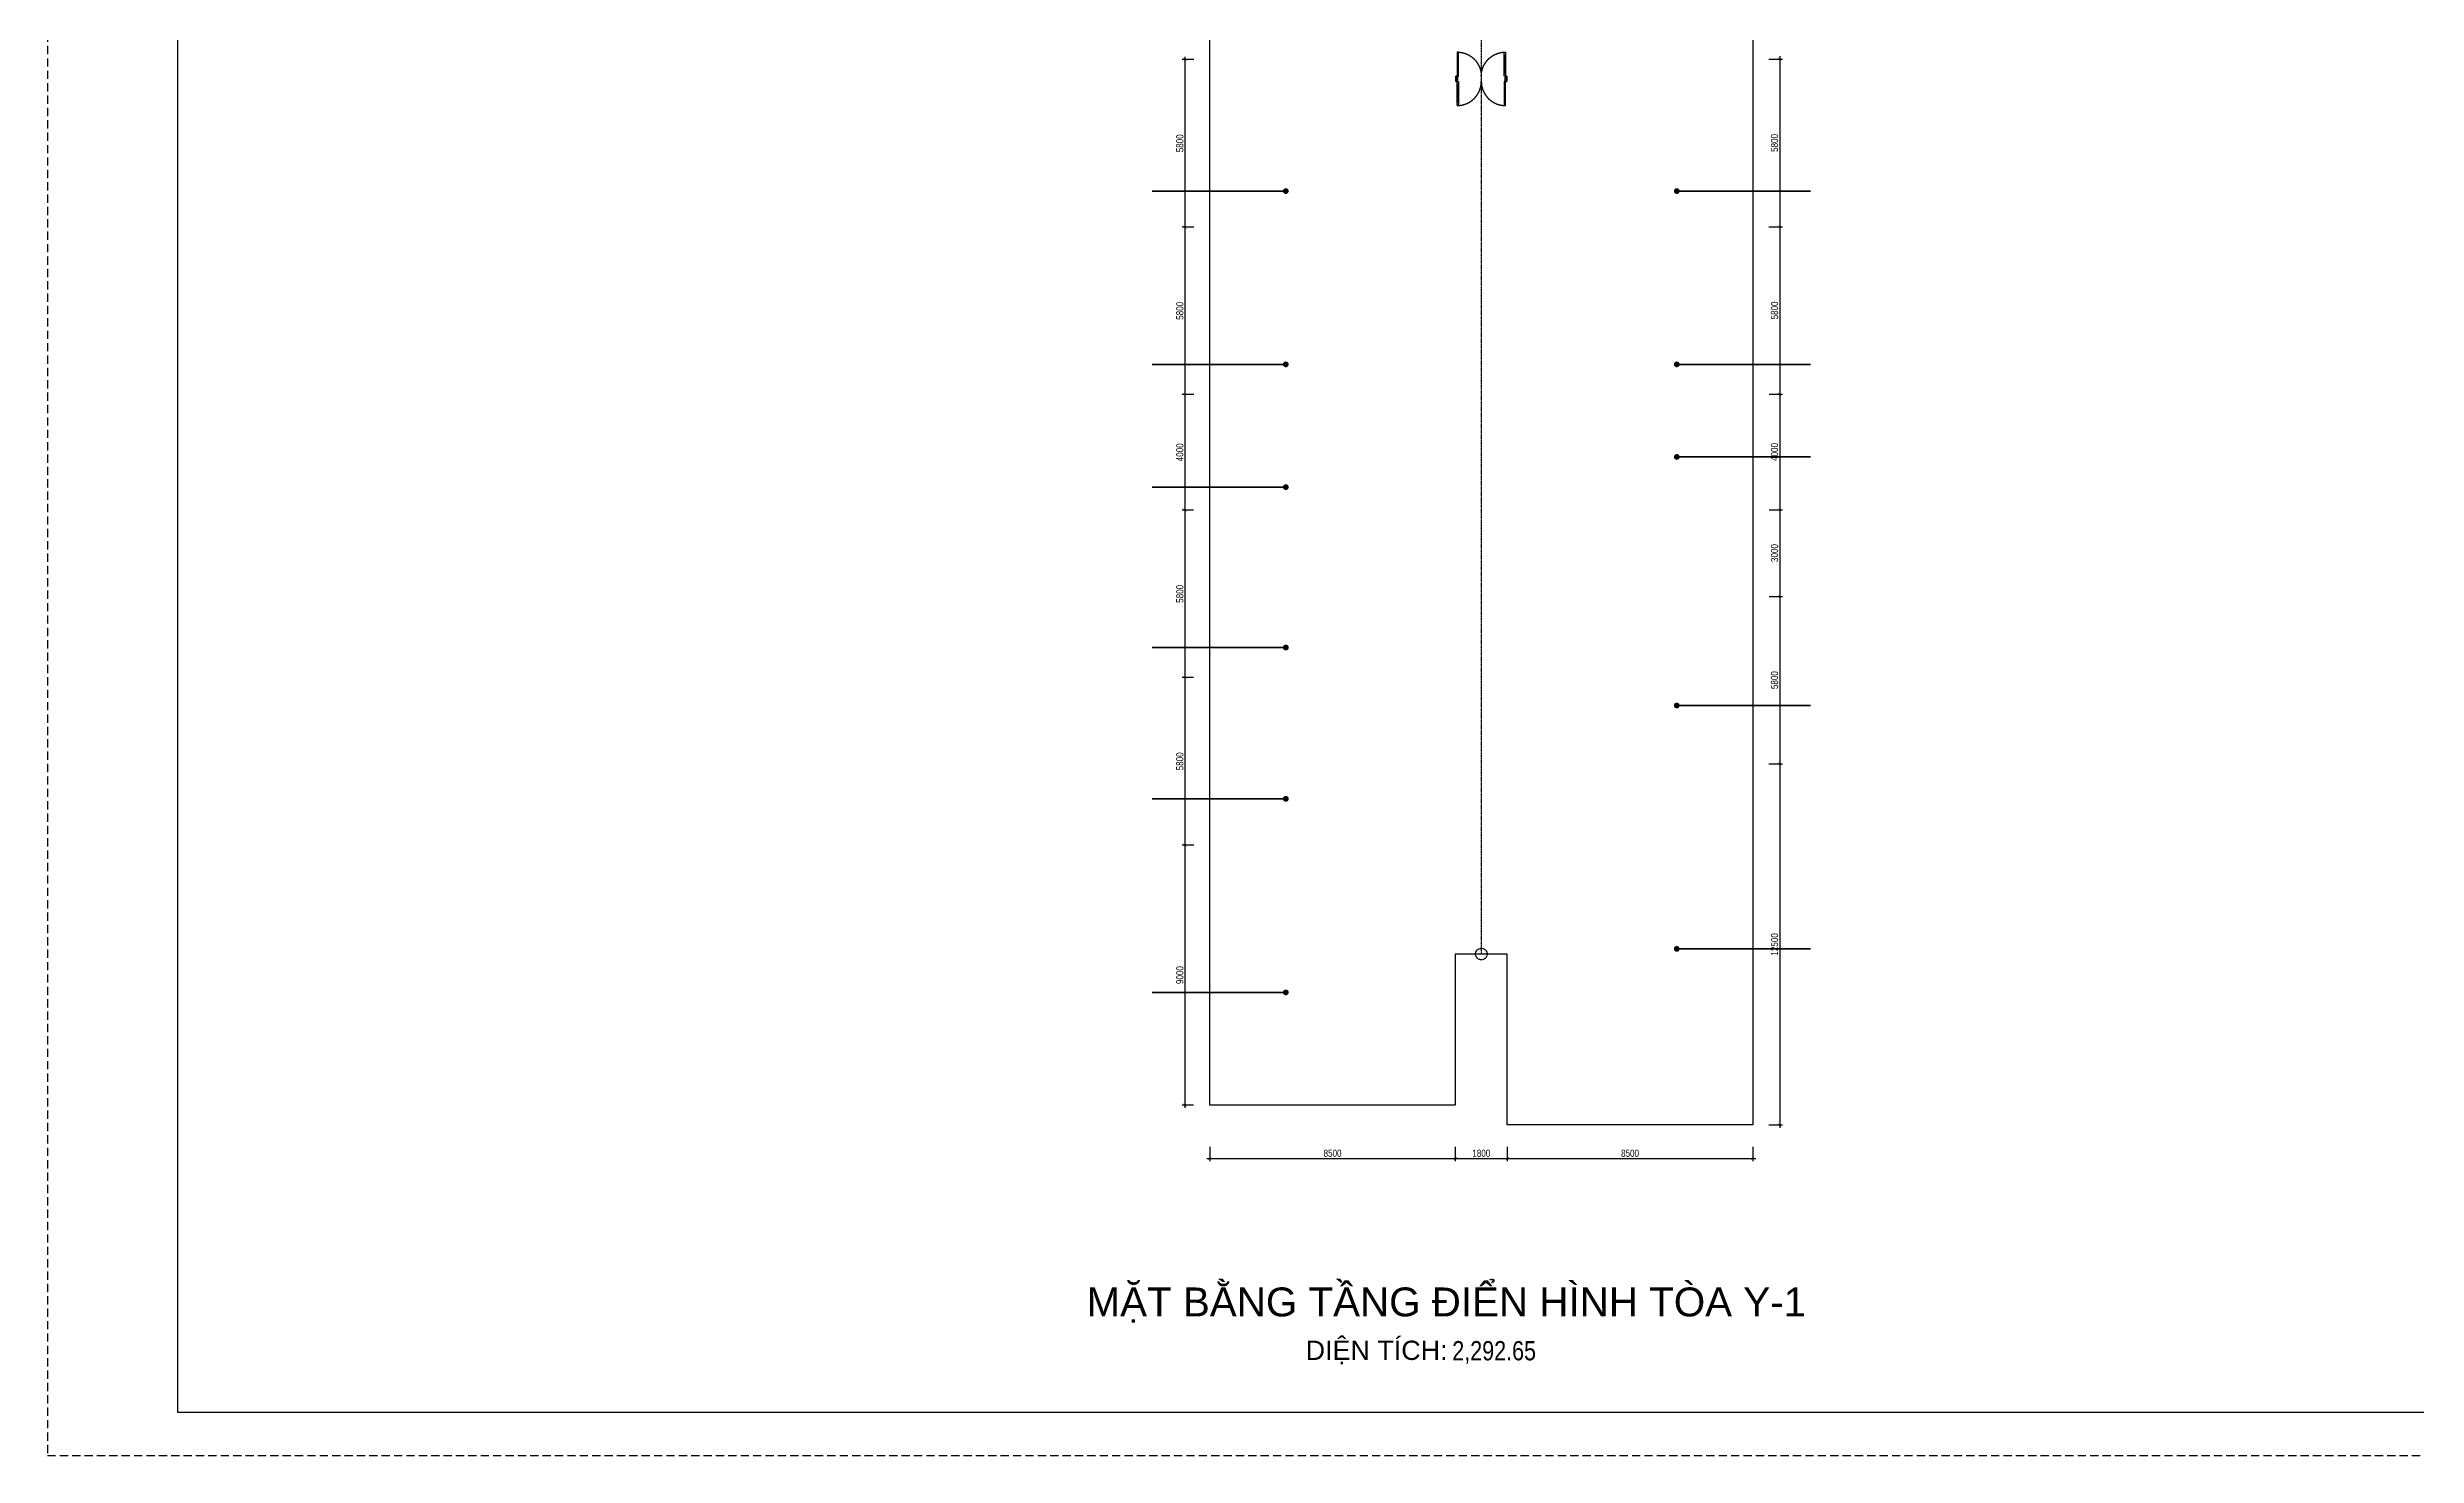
# Model space of a CAD drawing. Header units: millimetres. Extents: x 43 to 126043, y -89269 to -169.
# Drawn here: x 43 to 82072, y -89269 to -40508 of the extents above; entities that cross this region are included whole.
import ezdxf
from ezdxf.enums import TextEntityAlignment as Align

# ---------------------------------------------------------------- set-up
doc = ezdxf.new("R2010")
doc.units = ezdxf.units.MM
doc.linetypes.add('HIDDEN', pattern=[9.525, 6.35, -3.175])
doc.layers.get('0').update_dxf_attribs({"color": 231})
doc.layers.get('DefPoints').update_dxf_attribs({"color": 191})
for name, color, linetype in [('A-DOOR', 142, 'Continuous'), ('MDI-BAO', 1, 'Continuous'), ('S-DIM', 231, 'Continuous')]:
    doc.layers.add(name, color=color, linetype=linetype)
doc.layers.add('A-SHBD', color=7, linetype='Continuous', lineweight=35)
doc.layers.add('A-TEXT', color=255, linetype='Continuous', lineweight=25)
doc.layers.add('MDI-HANHLANG', color=5, linetype='HIDDEN', plot=False)
doc.styles.add('250602-MB CO CAU CĂN HO X1-3A-1$0$style1', font='arial.ttf')
doc.styles.add('VTK_Arial', font='arial.ttf', dxfattribs={"width": 0.8})
doc.dimstyles.new('250602-MB CO CAU CĂN HO X1-3A-1$0$Dim_50', dxfattribs={"dimscale": 50, "dimtxt": 2, "dimasz": 1.5, "dimexe": 1, "dimexo": 0, "dimgap": 1, "dimtad": 1, "dimdec": 0, "dimlfac": -1, "dimzin": 12, "dimdsep": 46, "dimtxsty": '250602-MB CO CAU CĂN HO X1-3A-1$0$style1', "dimblk1": '250602-MB CO CAU CĂN HO X1-3A-1$0$_ARCHTICK', "dimblk2": '250602-MB CO CAU CĂN HO X1-3A-1$0$_ARCHTICK', "dimsah": 1, "dimcen": 1.5, "dimdle": 1.5, "dimclrd": 256, "dimclre": 256, "dimclrt": 2, "dimadec": 1, "dimazin": 3, "dimtm": 1e-09, "dimtfac": 0.416667, "dimtdec": 0, "dimtix": 1, "dimtmove": 2, "dimatfit": 3, "dimfxl": 7, "dimfxlon": 1, "dimtolj": 1, "dimtzin": 0, "dimlwd": -1, "dimlwe": -1, "dimarcsym": 1})
doc.dimstyles.new('A-2.5-DIM100', dxfattribs={"dimscale": 100, "dimtxt": 2.5, "dimasz": 1, "dimexe": 1, "dimexo": 0, "dimgap": 0.5, "dimtad": 1, "dimdec": 0, "dimzin": 12, "dimdsep": 46, "dimtxsty": 'VTK_Arial', "dimblk": 'ARCHTICK', "dimcen": 0, "dimdle": 1, "dimclrd": 256, "dimclre": 256, "dimclrt": 7, "dimadec": 1, "dimazin": 3, "dimtfac": 1, "dimtdec": 0, "dimtmove": 0, "dimatfit": 2, "dimfxl": 20, "dimtolj": 1, "dimtzin": 0, "dimlwd": -1, "dimlwe": -1, "dimarcsym": 0})

# ---------------------------------------------------------------- blocks, each defined once
blk = doc.blocks.new('VTK-A1_BoKhungTen')
at = {"layer": 'DefPoints', "linetype": 'HIDDEN', "ltscale": 0.3}
blk.add_lwpolyline([(0, -594), (840, -594), (840, 0), (0, 0)], close=True, dxfattribs=at)
at = {"layer": 'DefPoints'}
blk.add_lwpolyline([(755, -10), (30, -10), (30, -584), (755, -584)], dxfattribs=at)
blk = doc.blocks.new('*U9')
for p, q in [((-735, -90), (-735, -50)), ((-100, -70), (-735, -70)), ((-100, -90), (-100, -50)), ((-735, -1680), (-735, -1720)), ((-100, -1700), (-735, -1700)), ((-100, -1680), (-100, -1720))]:
    blk.add_line(p, q)
for points in [[(180, 0), (180, -60), (40, -60), (40, -50), (0, -50), (0, 0)], [(0, -50), (0, -90), (-835, -90), (-835, -50)], [(0, -1720), (0, -1680), (-835, -1680), (-835, -1720)], [(180, -1770), (180, -1710), (40, -1710), (40, -1720), (0, -1720), (0, -1770)]]:
    blk.add_lwpolyline(points, close=True)
at = {"linetype": 'HIDDEN', "ltscale": 1000}
for centre, start, end in [((0, -50), 180.00004, 270), ((0, -1720), 90, 179.99996)]:
    blk.add_arc(centre, 835, start, end, dxfattribs=at)
blk = doc.blocks.new('*U10')
for p, q in [((-735, -90), (-735, -50)), ((-100, -70), (-735, -70)), ((-100, -90), (-100, -50)), ((-735, -1680), (-735, -1720)), ((-100, -1700), (-735, -1700)), ((-100, -1680), (-100, -1720))]:
    blk.add_line(p, q)
for points in [[(180, 0), (180, -60), (40, -60), (40, -50), (0, -50), (0, 0)], [(0, -50), (0, -90), (-835, -90), (-835, -50)], [(0, -1720), (0, -1680), (-835, -1680), (-835, -1720)], [(180, -1770), (180, -1710), (40, -1710), (40, -1720), (0, -1720), (0, -1770)]]:
    blk.add_lwpolyline(points, close=True)
at = {"linetype": 'HIDDEN', "ltscale": 1000}
for centre, start, end in [((0, -50), 180.00004, 270), ((0, -1720), 90, 179.99996)]:
    blk.add_arc(centre, 835, start, end, dxfattribs=at)
blk = doc.blocks.new('250602-MB CO CAU CĂN HO X1-3A-1$0$_ARCHTICK')
at = {"color": 0, "linetype": 'ByBlock', "const_width": 0.15}
blk.add_lwpolyline([(-0.5, -0.5), (0.5, 0.5)], dxfattribs=at)
blk = doc.blocks.new('_ArchTick')
at = {"color": 0, "linetype": 'ByBlock', "const_width": 0.15}
blk.add_lwpolyline([(-0.5, -0.5), (0.5, 0.5)], dxfattribs=at)
blk = doc.blocks.new('*D46')
at = {"layer": 'DefPoints', "color": 0, "transparency": 16777216}
for p in [(39737, -40930), (39428, -46730), (39737, -46730)]:
    blk.add_point(p, dxfattribs=at)
at = {"layer": 'S-DIM', "transparency": 16777216}
for p, q in [((39737, -40930), (39328, -40930)), ((39428, -40830), (39428, -46830)), ((39737, -46730), (39328, -46730))]:
    blk.add_line(p, q, dxfattribs=at)
at = {"layer": 'S-DIM', "transparency": 16777216, "xscale": 100, "yscale": 100, "zscale": 100}
for p, rotation in [((39428, -40930), 90), ((39428, -46730), 270)]:
    blk.add_blockref('_ArchTick', p, dxfattribs=dict(at, rotation=rotation))
at = {"layer": 'S-DIM', "color": 7, "transparency": 16777216, "insert": (39251, -43830), "char_height": 250, "attachment_point": 5, "rotation": 90, "style": 'VTK_Arial'}
blk.add_mtext('\\A1;5800', dxfattribs=at)
blk = doc.blocks.new('*D47')
at = {"layer": 'DefPoints', "color": 0, "transparency": 16777216}
for p in [(39737, -46730), (39428, -52530), (39737, -52530)]:
    blk.add_point(p, dxfattribs=at)
at = {"layer": 'S-DIM', "transparency": 16777216}
for p, q in [((39737, -46730), (39328, -46730)), ((39428, -46630), (39428, -52630)), ((39737, -52530), (39328, -52530))]:
    blk.add_line(p, q, dxfattribs=at)
at = {"layer": 'S-DIM', "transparency": 16777216, "xscale": 100, "yscale": 100, "zscale": 100}
for p, rotation in [((39428, -46730), 90), ((39428, -52530), 270)]:
    blk.add_blockref('_ArchTick', p, dxfattribs=dict(at, rotation=rotation))
at = {"layer": 'S-DIM', "color": 7, "transparency": 16777216, "insert": (39251, -49630), "char_height": 250, "attachment_point": 5, "rotation": 90, "style": 'VTK_Arial'}
blk.add_mtext('\\A1;5800', dxfattribs=at)
blk = doc.blocks.new('*D48')
at = {"layer": 'DefPoints', "color": 0, "transparency": 16777216}
for p in [(39737, -52530), (39428, -56530), (39722, -56530)]:
    blk.add_point(p, dxfattribs=at)
at = {"layer": 'S-DIM', "transparency": 16777216}
for p, q in [((39428, -52430), (39428, -56630)), ((39737, -52530), (39328, -52530)), ((39722, -56530), (39328, -56530))]:
    blk.add_line(p, q, dxfattribs=at)
at = {"layer": 'S-DIM', "transparency": 16777216, "xscale": 100, "yscale": 100, "zscale": 100}
for p, rotation in [((39428, -52530), 90), ((39428, -56530), 270)]:
    blk.add_blockref('_ArchTick', p, dxfattribs=dict(at, rotation=rotation))
at = {"layer": 'S-DIM', "color": 7, "transparency": 16777216, "insert": (39251, -54530), "char_height": 250, "attachment_point": 5, "rotation": 90, "style": 'VTK_Arial'}
blk.add_mtext('\\A1;4000', dxfattribs=at)
blk = doc.blocks.new('*D49')
at = {"layer": 'DefPoints', "color": 0, "transparency": 16777216}
for p in [(39722, -56530), (39428, -62330), (39722, -62330)]:
    blk.add_point(p, dxfattribs=at)
at = {"layer": 'S-DIM', "transparency": 16777216}
for p, q in [((39722, -56530), (39328, -56530)), ((39428, -56430), (39428, -62430)), ((39722, -62330), (39328, -62330))]:
    blk.add_line(p, q, dxfattribs=at)
at = {"layer": 'S-DIM', "transparency": 16777216, "xscale": 100, "yscale": 100, "zscale": 100}
for p, rotation in [((39428, -56530), 90), ((39428, -62330), 270)]:
    blk.add_blockref('_ArchTick', p, dxfattribs=dict(at, rotation=rotation))
at = {"layer": 'S-DIM', "color": 7, "transparency": 16777216, "insert": (39251, -59430), "char_height": 250, "attachment_point": 5, "rotation": 90, "style": 'VTK_Arial'}
blk.add_mtext('\\A1;5800', dxfattribs=at)
blk = doc.blocks.new('*D50')
at = {"layer": 'DefPoints', "color": 0, "transparency": 16777216}
for p in [(39722, -62330), (39428, -68130), (39737, -68130)]:
    blk.add_point(p, dxfattribs=at)
at = {"layer": 'S-DIM', "transparency": 16777216}
for p, q in [((39722, -62330), (39328, -62330)), ((39428, -62230), (39428, -68230)), ((39737, -68130), (39328, -68130))]:
    blk.add_line(p, q, dxfattribs=at)
at = {"layer": 'S-DIM', "transparency": 16777216, "xscale": 100, "yscale": 100, "zscale": 100}
for p, rotation in [((39428, -62330), 90), ((39428, -68130), 270)]:
    blk.add_blockref('_ArchTick', p, dxfattribs=dict(at, rotation=rotation))
at = {"layer": 'S-DIM', "color": 7, "transparency": 16777216, "insert": (39251, -65230), "char_height": 250, "attachment_point": 5, "rotation": 90, "style": 'VTK_Arial'}
blk.add_mtext('\\A1;5800', dxfattribs=at)
blk = doc.blocks.new('*D51')
at = {"layer": 'DefPoints', "color": 0, "transparency": 16777216}
for p in [(39737, -68130), (39428, -77130), (39722, -77130)]:
    blk.add_point(p, dxfattribs=at)
at = {"layer": 'S-DIM', "transparency": 16777216}
for p, q in [((39428, -68030), (39428, -77230)), ((39737, -68130), (39328, -68130)), ((39722, -77130), (39328, -77130))]:
    blk.add_line(p, q, dxfattribs=at)
at = {"layer": 'S-DIM', "transparency": 16777216, "xscale": 100, "yscale": 100, "zscale": 100}
for p, rotation in [((39428, -68130), 90), ((39428, -77130), 270)]:
    blk.add_blockref('_ArchTick', p, dxfattribs=dict(at, rotation=rotation))
at = {"layer": 'S-DIM', "color": 7, "transparency": 16777216, "insert": (39251, -72630), "char_height": 250, "attachment_point": 5, "rotation": 90, "style": 'VTK_Arial'}
blk.add_mtext('\\A1;9000', dxfattribs=at)
blk = doc.blocks.new('*D52')
at = {"layer": 'DefPoints', "color": 0, "transparency": 16777216}
for p in [(40289, -78582), (48789, -78582), (48789, -78978)]:
    blk.add_point(p, dxfattribs=at)
at = {"layer": 'S-DIM', "transparency": 16777216}
for p, q in [((40289, -78582), (40289, -79078)), ((48789, -78582), (48789, -79078)), ((40189, -78978), (48889, -78978))]:
    blk.add_line(p, q, dxfattribs=at)
at = {"layer": 'S-DIM', "transparency": 16777216, "xscale": 100, "yscale": 100, "zscale": 100, "rotation": 180}
blk.add_blockref('_ArchTick', (40289, -78978), dxfattribs=at)
at = {"layer": 'S-DIM', "transparency": 16777216, "xscale": 100, "yscale": 100, "zscale": 100}
blk.add_blockref('_ArchTick', (48789, -78978), dxfattribs=at)
at = {"layer": 'S-DIM', "color": 7, "transparency": 16777216, "insert": (44539, -78800), "char_height": 250, "attachment_point": 5, "style": 'VTK_Arial'}
blk.add_mtext('\\A1;8500', dxfattribs=at)
blk = doc.blocks.new('*D53')
at = {"layer": 'DefPoints', "color": 0, "transparency": 16777216}
for p in [(48789, -78582), (50589, -78582), (50589, -78978)]:
    blk.add_point(p, dxfattribs=at)
at = {"layer": 'S-DIM', "transparency": 16777216}
for p, q in [((48789, -78582), (48789, -79078)), ((50589, -78582), (50589, -79078)), ((48689, -78978), (50689, -78978))]:
    blk.add_line(p, q, dxfattribs=at)
at = {"layer": 'S-DIM', "transparency": 16777216, "xscale": 100, "yscale": 100, "zscale": 100, "rotation": 180.0000000000001}
blk.add_blockref('_ArchTick', (48789, -78978), dxfattribs=at)
at = {"layer": 'S-DIM', "transparency": 16777216, "xscale": 100, "yscale": 100, "zscale": 100}
blk.add_blockref('_ArchTick', (50589, -78978), dxfattribs=at)
at = {"layer": 'S-DIM', "color": 7, "transparency": 16777216, "insert": (49689, -78800), "char_height": 250, "attachment_point": 5, "style": 'VTK_Arial'}
blk.add_mtext('\\A1;1800', dxfattribs=at)
blk = doc.blocks.new('*D54')
at = {"layer": 'DefPoints', "color": 0, "transparency": 16777216}
for p in [(50589, -78582), (59089, -78582), (59089, -78978)]:
    blk.add_point(p, dxfattribs=at)
at = {"layer": 'S-DIM', "transparency": 16777216}
for p, q in [((50589, -78582), (50589, -79078)), ((59089, -78582), (59089, -79078)), ((50489, -78978), (59189, -78978))]:
    blk.add_line(p, q, dxfattribs=at)
at = {"layer": 'S-DIM', "transparency": 16777216, "xscale": 100, "yscale": 100, "zscale": 100, "rotation": 180.0000000000001}
blk.add_blockref('_ArchTick', (50589, -78978), dxfattribs=at)
at = {"layer": 'S-DIM', "transparency": 16777216, "xscale": 100, "yscale": 100, "zscale": 100}
blk.add_blockref('_ArchTick', (59089, -78978), dxfattribs=at)
at = {"layer": 'S-DIM', "color": 7, "transparency": 16777216, "insert": (54839, -78800), "char_height": 250, "attachment_point": 5, "style": 'VTK_Arial'}
blk.add_mtext('\\A1;8500', dxfattribs=at)
blk = doc.blocks.new('*D55')
at = {"layer": 'DefPoints', "color": 0, "transparency": 16777216}
for p in [(59640, -40917, 0), (59640, -46717, 0), (60020, -46717)]:
    blk.add_point(p, dxfattribs=at)
at = {"layer": 'S-DIM', "transparency": 16777216}
for p, q in [((59640, -40917), (60120, -40917)), ((60020, -40817), (60020, -46817)), ((59640, -46717), (60120, -46717))]:
    blk.add_line(p, q, dxfattribs=at)
at = {"layer": 'S-DIM', "transparency": 16777216, "xscale": 100, "yscale": 100, "zscale": 100}
for p, rotation in [((60020, -40917), 90), ((60020, -46717), 270)]:
    blk.add_blockref('_ArchTick', p, dxfattribs=dict(at, rotation=rotation))
at = {"layer": 'S-DIM', "color": 7, "transparency": 16777216, "insert": (59842, -43817), "char_height": 250, "attachment_point": 5, "rotation": 90, "style": 'VTK_Arial'}
blk.add_mtext('\\A1;5800', dxfattribs=at)
blk = doc.blocks.new('*D56')
at = {"layer": 'DefPoints', "color": 0, "transparency": 16777216}
for p in [(59640, -46717, 0), (59655, -52517, 0), (60020, -52517)]:
    blk.add_point(p, dxfattribs=at)
at = {"layer": 'S-DIM', "transparency": 16777216}
for p, q in [((59640, -46717), (60120, -46717)), ((60020, -46617), (60020, -52617)), ((59655, -52517), (60120, -52517))]:
    blk.add_line(p, q, dxfattribs=at)
at = {"layer": 'S-DIM', "transparency": 16777216, "xscale": 100, "yscale": 100, "zscale": 100}
for p, rotation in [((60020, -46717), 90), ((60020, -52517), 270)]:
    blk.add_blockref('_ArchTick', p, dxfattribs=dict(at, rotation=rotation))
at = {"layer": 'S-DIM', "color": 7, "transparency": 16777216, "insert": (59842, -49617), "char_height": 250, "attachment_point": 5, "rotation": 90, "style": 'VTK_Arial'}
blk.add_mtext('\\A1;5800', dxfattribs=at)
blk = doc.blocks.new('*D57')
at = {"layer": 'DefPoints', "color": 0, "transparency": 16777216}
for p in [(59655, -52517, 0), (59655, -56517, 0), (60020, -56517)]:
    blk.add_point(p, dxfattribs=at)
at = {"layer": 'S-DIM', "transparency": 16777216}
for p, q in [((60020, -52417), (60020, -56617)), ((59655, -52517), (60120, -52517)), ((59655, -56517), (60120, -56517))]:
    blk.add_line(p, q, dxfattribs=at)
at = {"layer": 'S-DIM', "transparency": 16777216, "xscale": 100, "yscale": 100, "zscale": 100}
for p, rotation in [((60020, -52517), 90), ((60020, -56517), 270)]:
    blk.add_blockref('_ArchTick', p, dxfattribs=dict(at, rotation=rotation))
at = {"layer": 'S-DIM', "color": 7, "transparency": 16777216, "insert": (59842, -54517), "char_height": 250, "attachment_point": 5, "rotation": 90, "style": 'VTK_Arial'}
blk.add_mtext('\\A1;4000', dxfattribs=at)
blk = doc.blocks.new('*D58')
at = {"layer": 'DefPoints', "color": 0, "transparency": 16777216}
for p in [(59655, -56517, 0), (59655, -59517, 0), (60020, -59517)]:
    blk.add_point(p, dxfattribs=at)
at = {"layer": 'S-DIM', "transparency": 16777216}
for p, q in [((59655, -56517), (60120, -56517)), ((60020, -56417), (60020, -59617)), ((59655, -59517), (60120, -59517))]:
    blk.add_line(p, q, dxfattribs=at)
at = {"layer": 'S-DIM', "transparency": 16777216, "xscale": 100, "yscale": 100, "zscale": 100}
for p, rotation in [((60020, -56517), 90), ((60020, -59517), 270)]:
    blk.add_blockref('_ArchTick', p, dxfattribs=dict(at, rotation=rotation))
at = {"layer": 'S-DIM', "color": 7, "transparency": 16777216, "insert": (59842, -58017), "char_height": 250, "attachment_point": 5, "rotation": 90, "style": 'VTK_Arial'}
blk.add_mtext('\\A1;3000', dxfattribs=at)
blk = doc.blocks.new('*D59')
at = {"layer": 'DefPoints', "color": 0, "transparency": 16777216}
for p in [(59655, -59517, 0), (59640, -65317, 0), (60020, -65317)]:
    blk.add_point(p, dxfattribs=at)
at = {"layer": 'S-DIM', "transparency": 16777216}
for p, q in [((59655, -59517), (60120, -59517)), ((60020, -59417), (60020, -65417)), ((59640, -65317), (60120, -65317))]:
    blk.add_line(p, q, dxfattribs=at)
at = {"layer": 'S-DIM', "transparency": 16777216, "xscale": 100, "yscale": 100, "zscale": 100}
for p, rotation in [((60020, -59517), 90), ((60020, -65317), 270)]:
    blk.add_blockref('_ArchTick', p, dxfattribs=dict(at, rotation=rotation))
at = {"layer": 'S-DIM', "color": 7, "transparency": 16777216, "insert": (59842, -62417), "char_height": 250, "attachment_point": 5, "rotation": 90, "style": 'VTK_Arial'}
blk.add_mtext('\\A1;5800', dxfattribs=at)
blk = doc.blocks.new('*D60')
at = {"layer": 'DefPoints', "color": 0, "transparency": 16777216}
for p in [(59640, -65317, 0), (59640, -77817, 0), (60020, -77817)]:
    blk.add_point(p, dxfattribs=at)
at = {"layer": 'S-DIM', "transparency": 16777216}
for p, q in [((59640, -65317), (60120, -65317)), ((60020, -65217), (60020, -77917)), ((59640, -77817), (60120, -77817))]:
    blk.add_line(p, q, dxfattribs=at)
at = {"layer": 'S-DIM', "transparency": 16777216, "xscale": 100, "yscale": 100, "zscale": 100}
for p, rotation in [((60020, -65317), 90), ((60020, -77817), 270)]:
    blk.add_blockref('_ArchTick', p, dxfattribs=dict(at, rotation=rotation))
at = {"layer": 'S-DIM', "color": 7, "transparency": 16777216, "insert": (59842, -71567), "char_height": 250, "attachment_point": 5, "rotation": 90, "style": 'VTK_Arial'}
blk.add_mtext('\\A1;12500', dxfattribs=at)

msp = doc.modelspace()

# ---------------------------------------------------------------- linework, layer by layer
at = {"layer": 'MDI-BAO'}
msp.add_lwpolyline([(48788.9, -77130.2), (40288.9, -77130.2), (40288.9, -39800.2), (5830.1, -19886.3), (10079.4, -12524.6), (14556.9, -15109.3), (15457.5, -13551.1), (12997.8, -12130.5), (17247.7, -4769.5), (47363.7, -22156.9), (52014.8, -22163.2), (82130.8, -4775.7), (86380.8, -12137), (83762.2, -13648.8), (84662.2, -15207.6), (89306.9, -12526.1), (93556.3, -19886.1), (59088.9, -39786.9), (59088.9, -77816.9), (50588.9, -77816.9), (50588.7, -71902), (48788.9, -71902)], close=True, dxfattribs=at)
at = {"layer": 'MDI-HANHLANG'}
msp.add_line((49688.9, -31336.9), (49688.9, -71902), dxfattribs=at)
msp.add_circle((49688.8, -71902), 200, dxfattribs=at)

# ---------------------------------------------------------------- block references
at = {"layer": 'A-DOOR', "xscale": -1, "rotation": 90}
msp.add_blockref('*U10', (48803.9, -41506.9, 0), dxfattribs=at)
at = {"layer": 'A-DOOR', "rotation": 90.00000000000001}
msp.add_blockref('*U9', (48803.9, -41686.9, 0), dxfattribs=at)
at = {"layer": 'DefPoints', "xscale": 150, "yscale": 150, "zscale": 150}
msp.add_blockref('VTK-A1_BoKhungTen', (43.4, -168.9), dxfattribs=at)

# ---------------------------------------------------------------- texts
at = {"layer": 'A-TEXT', "style": 'VTK_Arial'}
msp.add_text('MẶT BẰNG TẦNG ĐIỂN HÌNH TÒA Y-1', height=1000, dxfattribs=at).set_placement((48477.3, -84447.5), align=Align.CENTER)
msp.add_text('DIỆN TÍCH:', height=666.67, dxfattribs=at).set_placement((43606.9, -85955.6))
at = {"layer": 'A-TEXT', "style": 'VTK_Arial', "width": 0.8}
msp.add_text('2,292.65', height=666.67, dxfattribs=at).set_placement((48683.8, -85969.6))

# ---------------------------------------------------------------- dimensions: what is measured, and where the dimension line sits
at = {"layer": 'S-DIM'}
for p1, p2, distance, picture, middle in [((39737.3, -40930.2), (39737.3, -46730.2), -309.1, '*D46', (39250.6, -43830.2)), ((59640.5, -40916.9, 0), (59640.5, -46716.9, 0), 379.4, '*D55', (59842.3, -43816.9)), ((40288.9, -78582.5, 0), (48788.9, -78582.5, 0), -395.2, '*D52', (44538.9, -78800.1, 0))]:
    dim = msp.add_aligned_dim(p1=p1, p2=p2, distance=distance, dimstyle='A-2.5-DIM100', override={"dimpost": '\\X'}, dxfattribs=at)
    dim.commit()
    dim.dimension.update_dxf_attribs({"geometry": picture, "text_midpoint": middle})
for base, p1, p2, angle, picture, middle in [((39428.2, -52530.2), (39737.3, -46730.2), (39737.3, -52530.2), 90, '*D47', (39250.6, -49630.2)), ((60019.9, -52516.9), (59640.5, -46716.9, 0), (59655.5, -52516.9, 0), 90, '*D56', (59842.3, -49616.9)), ((39428.2, -56530.2), (39737.3, -52530.2), (39722.3, -56530.2), 90, '*D48', (39250.6, -54530.2)), ((60019.9, -56516.9), (59655.5, -52516.9, 0), (59655.5, -56516.9, 0), 90, '*D57', (59842.3, -54516.9)), ((39428.2, -62330.2), (39722.3, -56530.2), (39722.3, -62330.2), 90, '*D49', (39250.6, -59430.2)), ((60019.9, -59516.9), (59655.5, -56516.9, 0), (59655.5, -59516.9, 0), 90, '*D58', (59842.2, -58016.9)), ((60019.9, -65316.9), (59655.5, -59516.9, 0), (59640.5, -65316.9, 0), 90, '*D59', (59842.3, -62416.9)), ((39428.2, -68130.2), (39722.3, -62330.2), (39737.3, -68130.2), 90, '*D50', (39250.6, -65230.2)), ((60019.9, -77816.9), (59640.5, -65316.9, 0), (59640.5, -77816.9, 0), 90, '*D60', (59842.3, -71566.9)), ((39428.2, -77130.2), (39737.3, -68130.2), (39722.3, -77130.2), 90, '*D51', (39250.6, -72630.2)), ((50588.9, -78977.7, 0), (48788.9, -78582.5, 0), (50588.9, -78582.5, 0), 180, '*D53', (49688.9, -78800.1, 0)), ((59088.9, -78977.7, 0), (50588.9, -78582.5, 0), (59088.9, -78582.5, 0), 180, '*D54', (54838.9, -78800.1, 0))]:
    dim = msp.add_linear_dim(base=base, p1=p1, p2=p2, angle=angle, dimstyle='A-2.5-DIM100', override={"dimpost": '\\X', "dimtmove": 1}, dxfattribs=at)
    dim.commit()
    dim.dimension.update_dxf_attribs({"geometry": picture, "text_midpoint": middle})

# ---------------------------------------------------------------- leaders
at = {"layer": 'A-SHBD'}
for points in [[(42920.9, -45484.1, 0), (38288.9, -45484.1, 0)], [(56456.8, -45484, 0), (61088.9, -45484, 0)], [(42920.9, -51484.1, 0), (38288.9, -51484.1, 0)], [(56456.8, -51484, 0), (61088.9, -51484, 0)], [(56456.8, -54689.7, 0), (61088.8, -54689.7, 0)], [(42920.9, -55734, 0), (38288.9, -55734, 0)], [(42920.9, -61288, 0), (38288.9, -61288, 0)], [(56456.8, -63296.8, 0), (61088.8, -63296.8, 0)], [(42920.9, -66527.1, 0), (38288.9, -66527.1, 0)], [(56456.7, -71722.7, 0), (61088.7, -71722.7, 0)], [(42920.9, -73229.9, 0), (38288.9, -73229.9, 0)]]:
    msp.add_leader(points, dimstyle='250602-MB CO CAU CĂN HO X1-3A-1$0$Dim_50', override={"dimasz": 4, "dimtad": 0, "dimldrblk": 'Dot', "dimtfill": 1}, dxfattribs=at)

doc.saveas('drawing.dxf')
